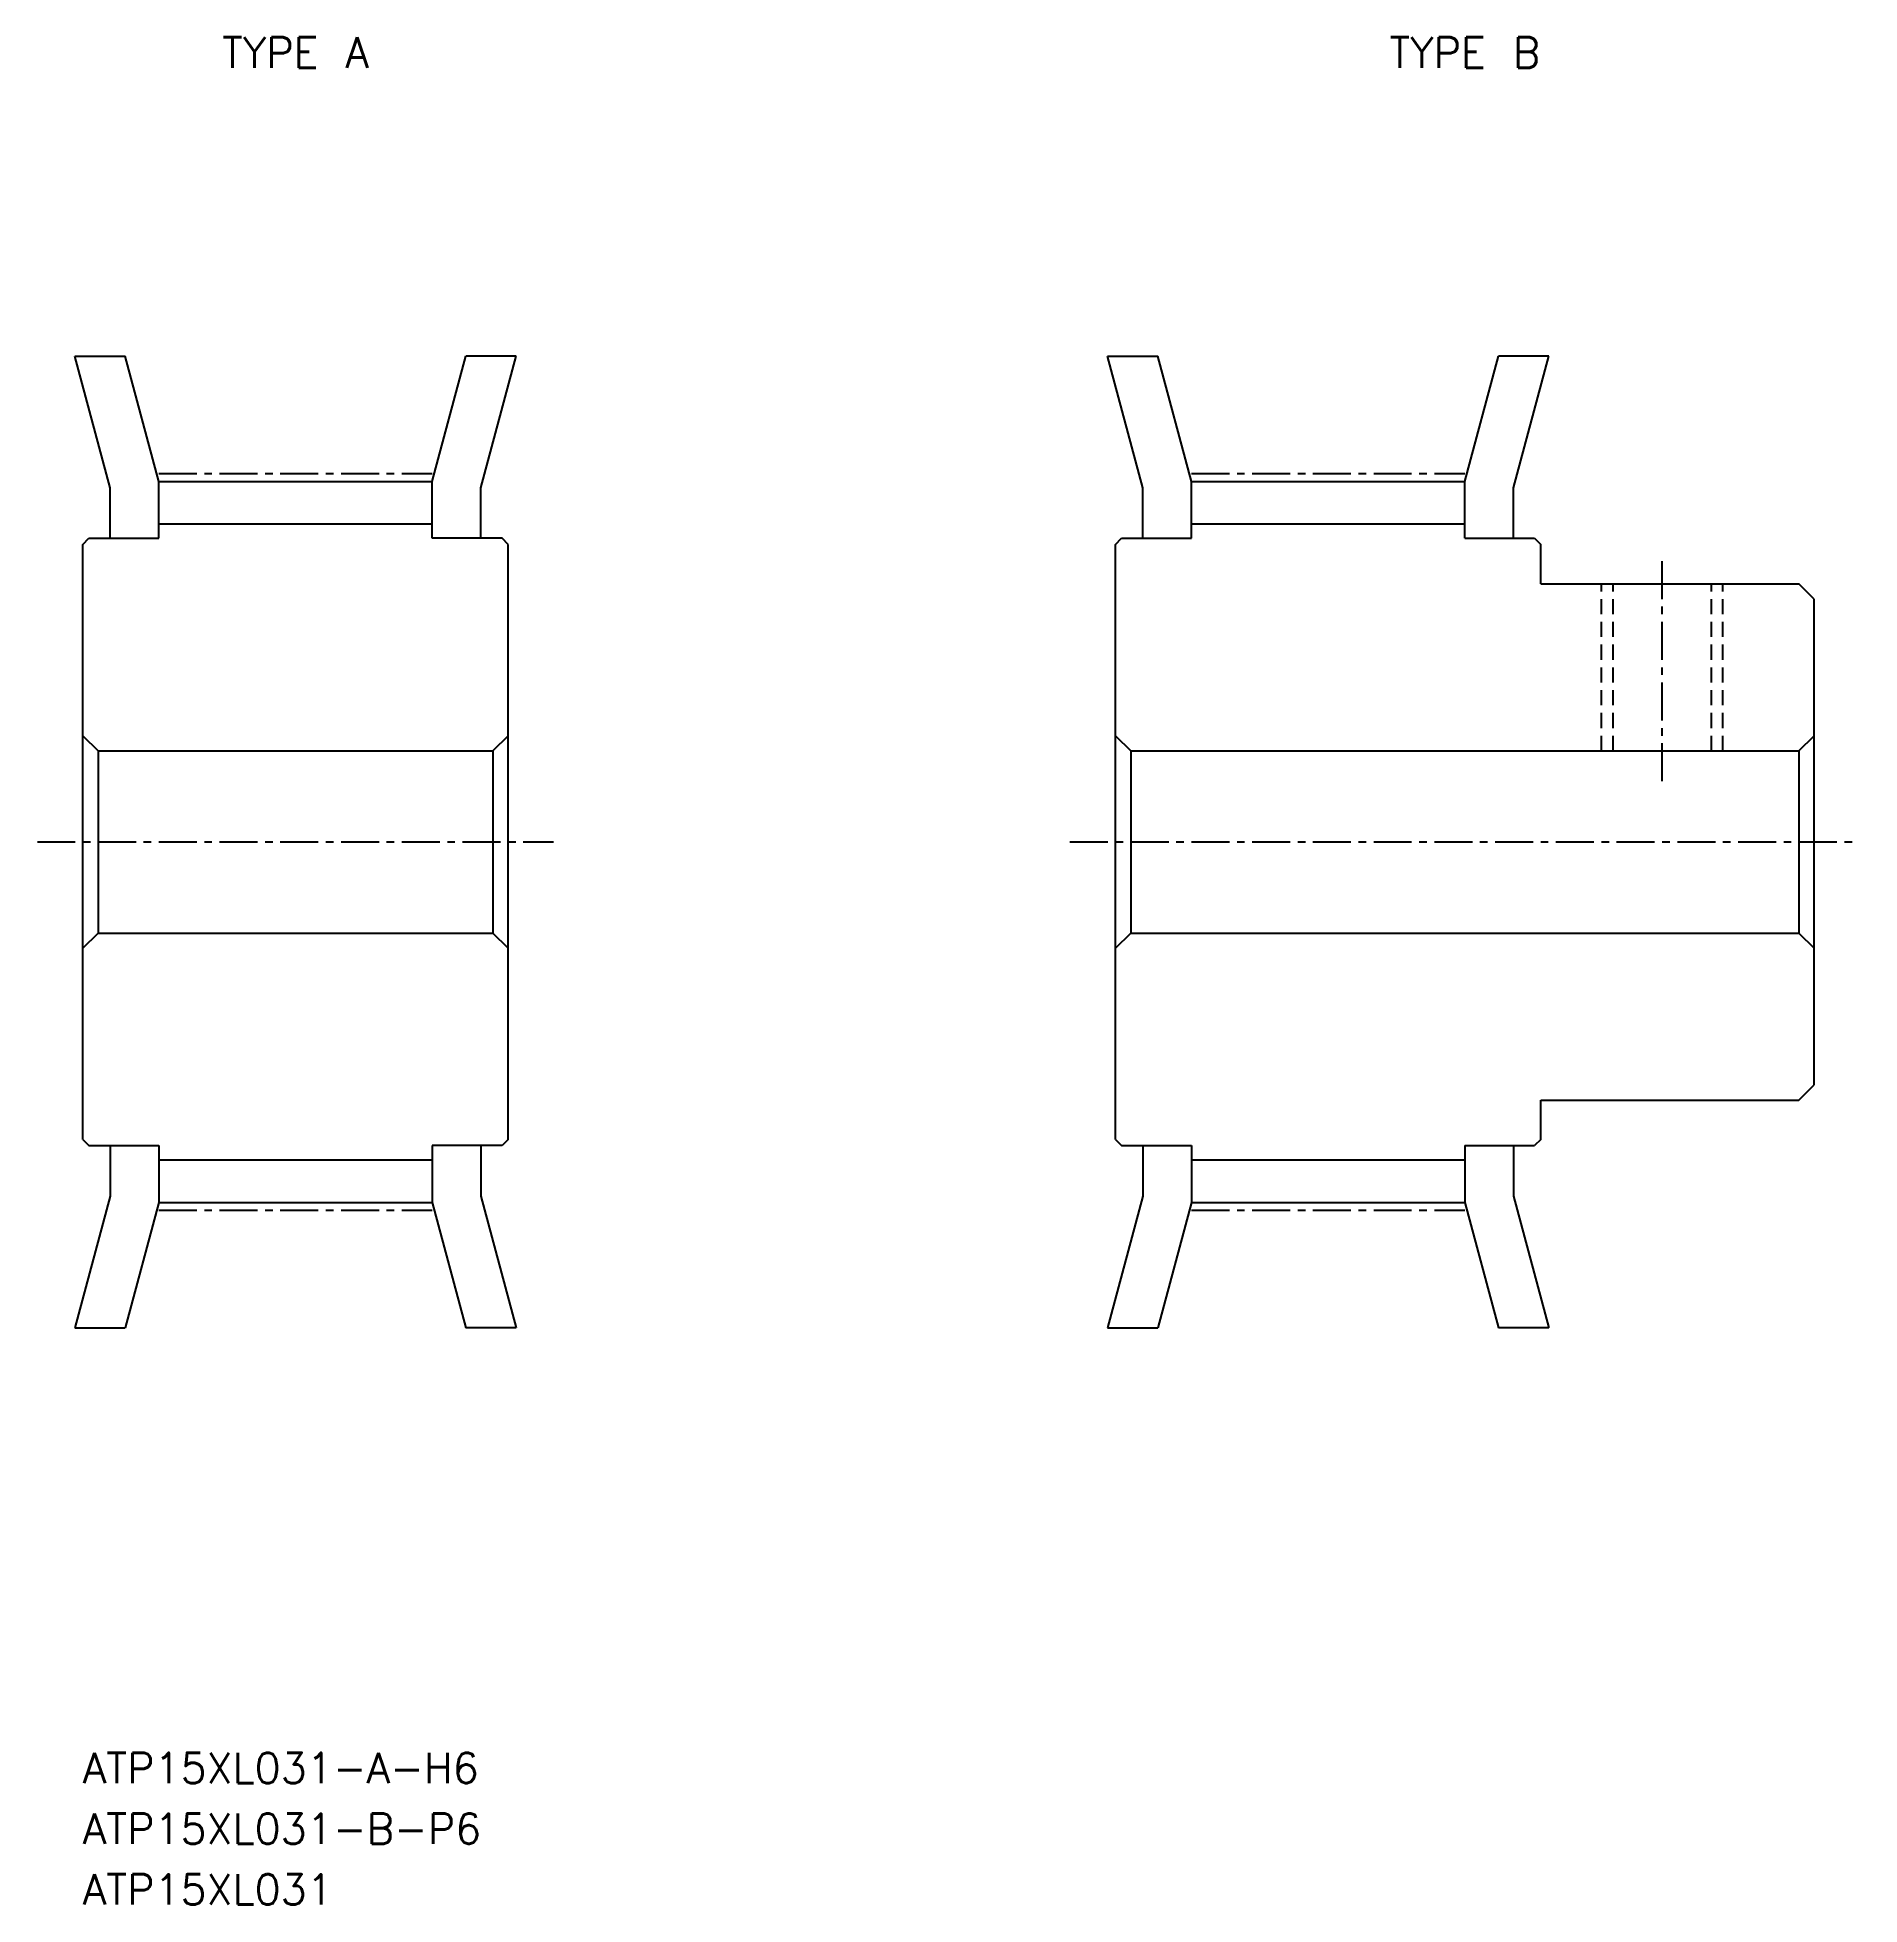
# Model space of a CAD drawing. Extents: x -233.3 to -173.3, y -11 to 50.5.
import ezdxf
from ezdxf.enums import TextEntityAlignment as Align

# ---------------------------------------------------------------- set-up
doc = ezdxf.new("R2010")
doc.units = 0
doc.linetypes.add('CENTER', pattern=[2, 1.25, -0.25, 0.25, -0.25])
doc.linetypes.add('DASHED', pattern=[0.75, 0.5, -0.25])
doc.layers.get('0').update_dxf_attribs({"linetype": 'CONTINUOUS'})
doc.layers.add('CENTER', color=1, linetype='CENTER')
doc.styles.add('MISUMI', font='txt.shx')

msp = doc.modelspace()

# ---------------------------------------------------------------- linework, layer by layer
at = {"color": 7, "linetype": 'CONTINUOUS'}
for p, q in [((-232.044, 39.992), (-230.388, 39.992)), ((-230.883, 35.656), (-232.044, 39.992)), ((-229.283, 35.867), (-230.388, 39.992)), ((-220.283, 35.867), (-219.177, 39.992)), ((-217.521, 39.992), (-219.177, 39.992)), ((-218.683, 35.656), (-217.521, 39.992)), ((-198.044, 39.992), (-196.388, 39.992)), ((-196.883, 35.656), (-198.044, 39.992)), ((-195.283, 35.867), (-196.388, 39.992)), ((-186.283, 35.867), (-185.177, 39.992)), ((-183.521, 39.992), (-185.177, 39.992)), ((-184.683, 35.656), (-183.521, 39.992)), ((-229.283, 35.867), (-220.283, 35.867)), ((-229.283, 33.992), (-229.283, 35.867)), ((-220.283, 33.992), (-220.283, 35.867)), ((-195.283, 35.867), (-186.283, 35.867)), ((-195.283, 33.992), (-195.283, 35.867)), ((-186.283, 33.992), (-186.283, 35.867)), ((-230.883, 33.992), (-230.883, 35.656)), ((-218.683, 33.992), (-218.683, 35.656)), ((-196.883, 33.992), (-196.883, 35.656)), ((-184.683, 33.992), (-184.683, 35.656)), ((-229.283, 34.467), (-220.283, 34.467)), ((-195.283, 34.467), (-186.283, 34.467)), ((-231.783, 33.792), (-231.583, 33.992)), ((-231.583, 33.992), (-229.283, 33.992)), ((-217.983, 33.992), (-220.283, 33.992)), ((-217.783, 33.792), (-217.983, 33.992)), ((-197.783, 33.792), (-197.583, 33.992)), ((-197.583, 33.992), (-195.283, 33.992)), ((-186.283, 33.992), (-183.983, 33.992)), ((-183.983, 33.992), (-183.783, 33.792)), ((-231.783, 14.192), (-231.783, 33.792)), ((-217.783, 14.192), (-217.783, 33.792)), ((-197.783, 14.192), (-197.783, 33.792)), ((-183.783, 32.492), (-183.783, 33.792)), ((-183.783, 32.492), (-175.283, 32.492)), ((-174.783, 31.992), (-175.283, 32.492)), ((-174.783, 15.992), (-174.783, 31.992)), ((-231.783, 27.492), (-231.283, 26.992)), ((-217.783, 27.492), (-218.283, 26.992)), ((-197.783, 27.492), (-197.283, 26.992)), ((-175.283, 26.992), (-174.783, 27.492)), ((-231.283, 26.992), (-218.283, 26.992)), ((-231.283, 26.992), (-231.283, 20.992)), ((-218.283, 26.992), (-218.283, 20.992)), ((-197.283, 26.992), (-175.283, 26.992)), ((-197.283, 26.992), (-197.283, 20.992)), ((-175.283, 26.992), (-175.283, 20.992)), ((-231.783, 20.492), (-231.283, 20.992)), ((-231.283, 20.992), (-218.283, 20.992)), ((-217.783, 20.492), (-218.283, 20.992)), ((-197.783, 20.492), (-197.283, 20.992)), ((-197.283, 20.992), (-175.283, 20.992)), ((-175.283, 20.992), (-174.783, 20.492)), ((-175.283, 15.492), (-174.783, 15.992)), ((-183.783, 15.492), (-175.283, 15.492)), ((-183.783, 14.192), (-183.783, 15.492)), ((-231.783, 14.192), (-231.583, 13.992)), ((-217.783, 14.192), (-217.983, 13.992)), ((-197.783, 14.192), (-197.583, 13.992)), ((-183.783, 14.192), (-183.983, 13.992)), ((-231.583, 13.992), (-229.283, 13.992)), ((-230.883, 13.992), (-230.883, 12.327)), ((-229.283, 13.992), (-229.283, 12.117)), ((-217.983, 13.992), (-220.283, 13.992)), ((-220.283, 13.992), (-220.283, 12.117)), ((-218.683, 13.992), (-218.683, 12.327)), ((-197.583, 13.992), (-195.283, 13.992)), ((-196.883, 13.992), (-196.883, 12.327)), ((-195.283, 13.992), (-195.283, 12.117)), ((-186.283, 13.992), (-183.983, 13.992)), ((-186.283, 13.992), (-186.283, 12.117)), ((-184.683, 13.992), (-184.683, 12.327)), ((-229.283, 13.517), (-220.283, 13.517)), ((-195.283, 13.517), (-186.283, 13.517)), ((-230.883, 12.327), (-232.044, 7.992)), ((-218.683, 12.327), (-217.521, 7.992)), ((-196.883, 12.327), (-198.044, 7.992)), ((-184.683, 12.327), (-183.521, 7.992)), ((-229.283, 12.117), (-230.388, 7.992)), ((-229.283, 12.117), (-220.283, 12.117)), ((-220.283, 12.117), (-219.177, 7.992)), ((-195.283, 12.117), (-196.388, 7.992)), ((-195.283, 12.117), (-186.283, 12.117)), ((-186.283, 12.117), (-185.177, 7.992)), ((-232.044, 7.992), (-230.388, 7.992)), ((-217.521, 7.992), (-219.177, 7.992)), ((-198.044, 7.992), (-196.388, 7.992)), ((-183.521, 7.992), (-185.177, 7.992))]:
    msp.add_line(p, q, dxfattribs=at)
at = {"color": 3, "linetype": 'DASHED'}
for p, q in [((-181.783, 26.992), (-181.783, 32.492)), ((-181.403, 26.992), (-181.403, 32.492)), ((-178.163, 26.992), (-178.163, 32.492)), ((-177.783, 26.992), (-177.783, 32.492))]:
    msp.add_line(p, q, dxfattribs=at)
at = {"layer": 'CENTER', "color": 1, "linetype": 'CENTER'}
for p, q in [((-229.283, 36.122), (-220.283, 36.122)), ((-195.283, 36.122), (-186.283, 36.122)), ((-179.783, 25.992), (-179.783, 33.492)), ((-233.283, 23.992), (-216.283, 23.992)), ((-199.283, 23.992), (-173.283, 23.992)), ((-229.283, 11.862), (-220.283, 11.862)), ((-195.283, 11.862), (-186.283, 11.862))]:
    msp.add_line(p, q, dxfattribs=at)

# ---------------------------------------------------------------- texts
at = {"color": 7, "linetype": 'CONTINUOUS', "style": 'MISUMI'}
for s, p in [('TYPE A', (-224.783, 49.992)), ('TYPE B', (-186.283, 49.992))]:
    msp.add_text(s, height=1, dxfattribs=at).set_placement(p, align=Align.MIDDLE_CENTER)
for s, p in [('ATP15XL031-A-H6', (-231.783, -7.008)), ('ATP15XL031-B-P6', (-231.783, -9.008)), ('ATP15XL031', (-231.783, -11.008))]:
    msp.add_text(s, height=1, dxfattribs=at).set_placement(p)

doc.saveas('drawing.dxf')
